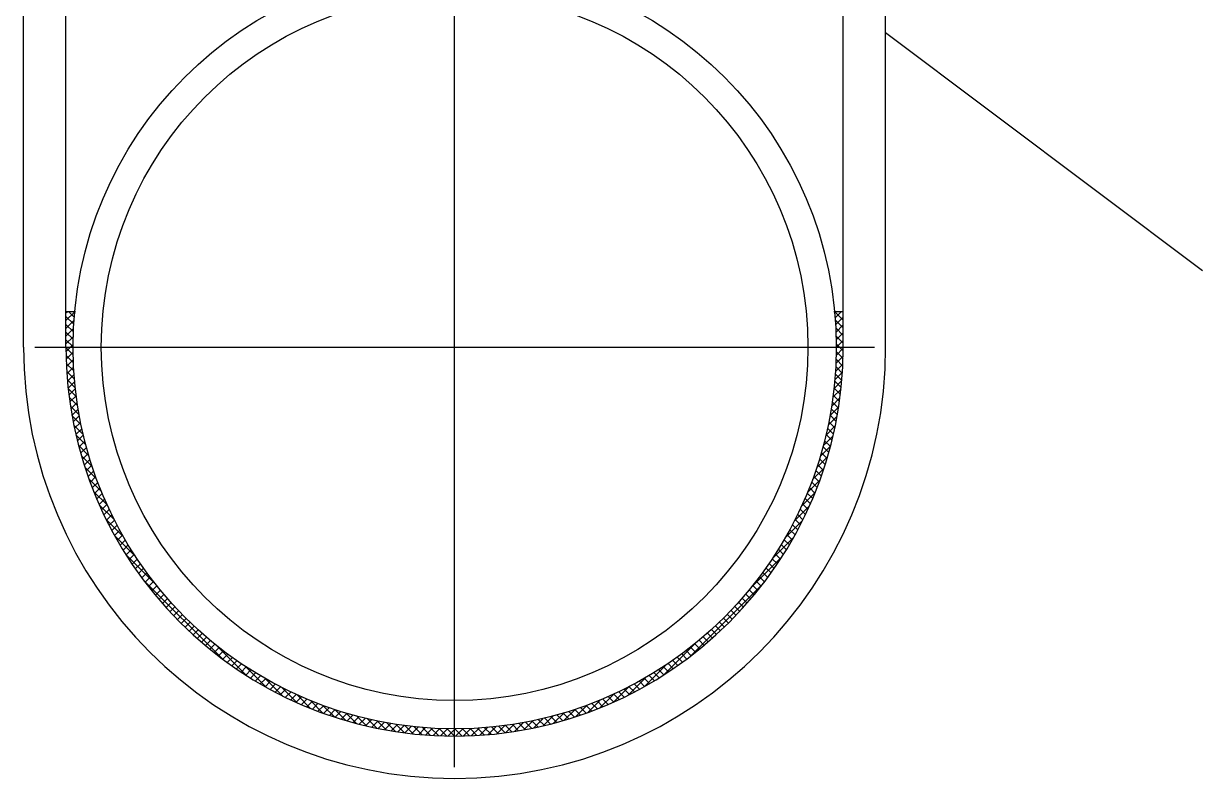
# Model space of a CAD drawing. Extents: x 1382187 to 1725648, y 860327 to 1571294.
# Drawn here: x 1506077 to 1508064, y 1245939 to 1247210 of the extents above; entities that cross this region are included whole.
import ezdxf

# ---------------------------------------------------------------- set-up
doc = ezdxf.new("R2010")
doc.units = 0
doc.header["$LTSCALE"] = 1000
doc.header["$MEASUREMENT"] = 0
doc.linetypes.add('CENTER', pattern=[8, 5, -1, 1, -1])
doc.styles.get("Standard").update_dxf_attribs({"font": 'gbenor.shx', "bigfont": 'gbcbig.shx'})
doc.dimstyles.get("Standard").update_dxf_attribs({"dimtxt": 0.18, "dimasz": 0.18, "dimexe": 0.18, "dimexo": 0.0625, "dimgap": 0.09, "dimtad": 0, "dimtih": 1, "dimtoh": 1, "dimdec": 4, "dimzin": 0, "dimdsep": 46, "dimtxsty": 'Standard', "dimcen": 0.09, "dimadec": 0, "dimazin": 0, "dimtfac": 1, "dimtdec": 4, "dimtofl": 0, "dimtmove": 0, "dimatfit": 3, "dimfxl": 0, "dimtolj": 1, "dimtzin": 0, "dimarcsym": 0})

msp = doc.modelspace()

# ---------------------------------------------------------------- hatches: boundary and pattern name
h = msp.add_hatch()
h.set_pattern_fill('ANSI37', color=256, scale=2.904, style=0)
h.set_pattern_definition([(45, (1646403.37, 1511985.405), (-6.51966594, 6.51966594), []), (135, (1646403.37, 1511985.405), (-6.51966594, -6.51966594), [])])
h.paths.add_polyline_path([(1507458.6, 1246724.9), (1507443.9, 1246724.9, -0.023186), (1507446.7, 1246665.3, -1), (1506160.8, 1246665.3, -0.023186), (1506163.5, 1246724.9), (1506148.9, 1246724.9), (1506148.9, 1246665.3, 1), (1507458.6, 1246665.3)])

# ---------------------------------------------------------------- linework, layer by layer
at = {"linetype": 'Continuous'}
for p, q in [((1506077.4, 1246665.3), (1506077.4, 1247725)), ((1506148.9, 1246665.3), (1506148.9, 1247725)), ((1507458.6, 1246665.3), (1507458.6, 1247725)), ((1507530, 1246665.3), (1507530, 1247725)), ((1506165, 1246724.9), (1506148.9, 1246724.9)), ((1507458.6, 1246724.9), (1507442.4, 1246724.9))]:
    msp.add_line(p, q, dxfattribs=at)
at = {"color": 0, "linetype": 'CENTER'}
for p, q in [((1506803.7, 1245958.1), (1506803.7, 1247334.8)), ((1506096.5, 1246665.3), (1507511, 1246665.3))]:
    msp.add_line(p, q, dxfattribs=at)
at = {"linetype": 'Continuous'}
for radius in [642.9, 595.3]:
    msp.add_circle((1506803.7, 1246665.3), radius, dxfattribs=at)
for radius in [726.3, 654.9]:
    msp.add_arc((1506803.7, 1246665.3), radius, 180, 0, dxfattribs=at)

# ---------------------------------------------------------------- leaders
msp.add_leader([(1507530, 1247195.2), (1508063.7, 1246794.5)], dimstyle='Standard', override={"dimgap": 20, "dimtad": 0})

doc.saveas('drawing.dxf')
